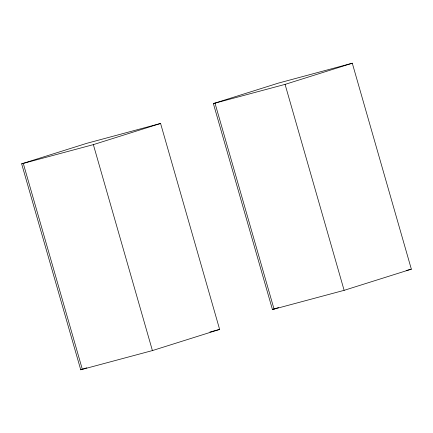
<?xml version="1.0" encoding="UTF-8"?>
<svg xmlns="http://www.w3.org/2000/svg" width="433" height="433" viewBox="0 0 433 433"><rect width="100%" height="100%" fill="white"/><g stroke="black" fill="none" stroke-linecap="round" stroke-linejoin="round"><path stroke-width="0.65" d="M21.677 163.831L86.724 143.334L160.578 123.459L219.634 329.416L152.411 350.578L80.733 369.782L21.65 163.826L93.355 144.627L160.578 123.459M213.388 103.584L278.441 83.093L352.294 63.218L411.35 269.169L344.127 290.337L272.444 309.541L213.366 103.579L285.071 84.381L352.294 63.218M80.733 369.782L81.339 369.544M272.444 309.541L272.79 309.389M273.055 309.303L278.527 307.576M81.669 369.441L86.817 367.823M406.159 270.565L411.35 269.169M209.902 332.024L219.634 329.416M285.071 84.381L344.127 290.337M215.001 103.189L274.057 309.14M93.355 144.627L152.411 350.578M23.29 163.436L82.346 369.387"/></g></svg>
